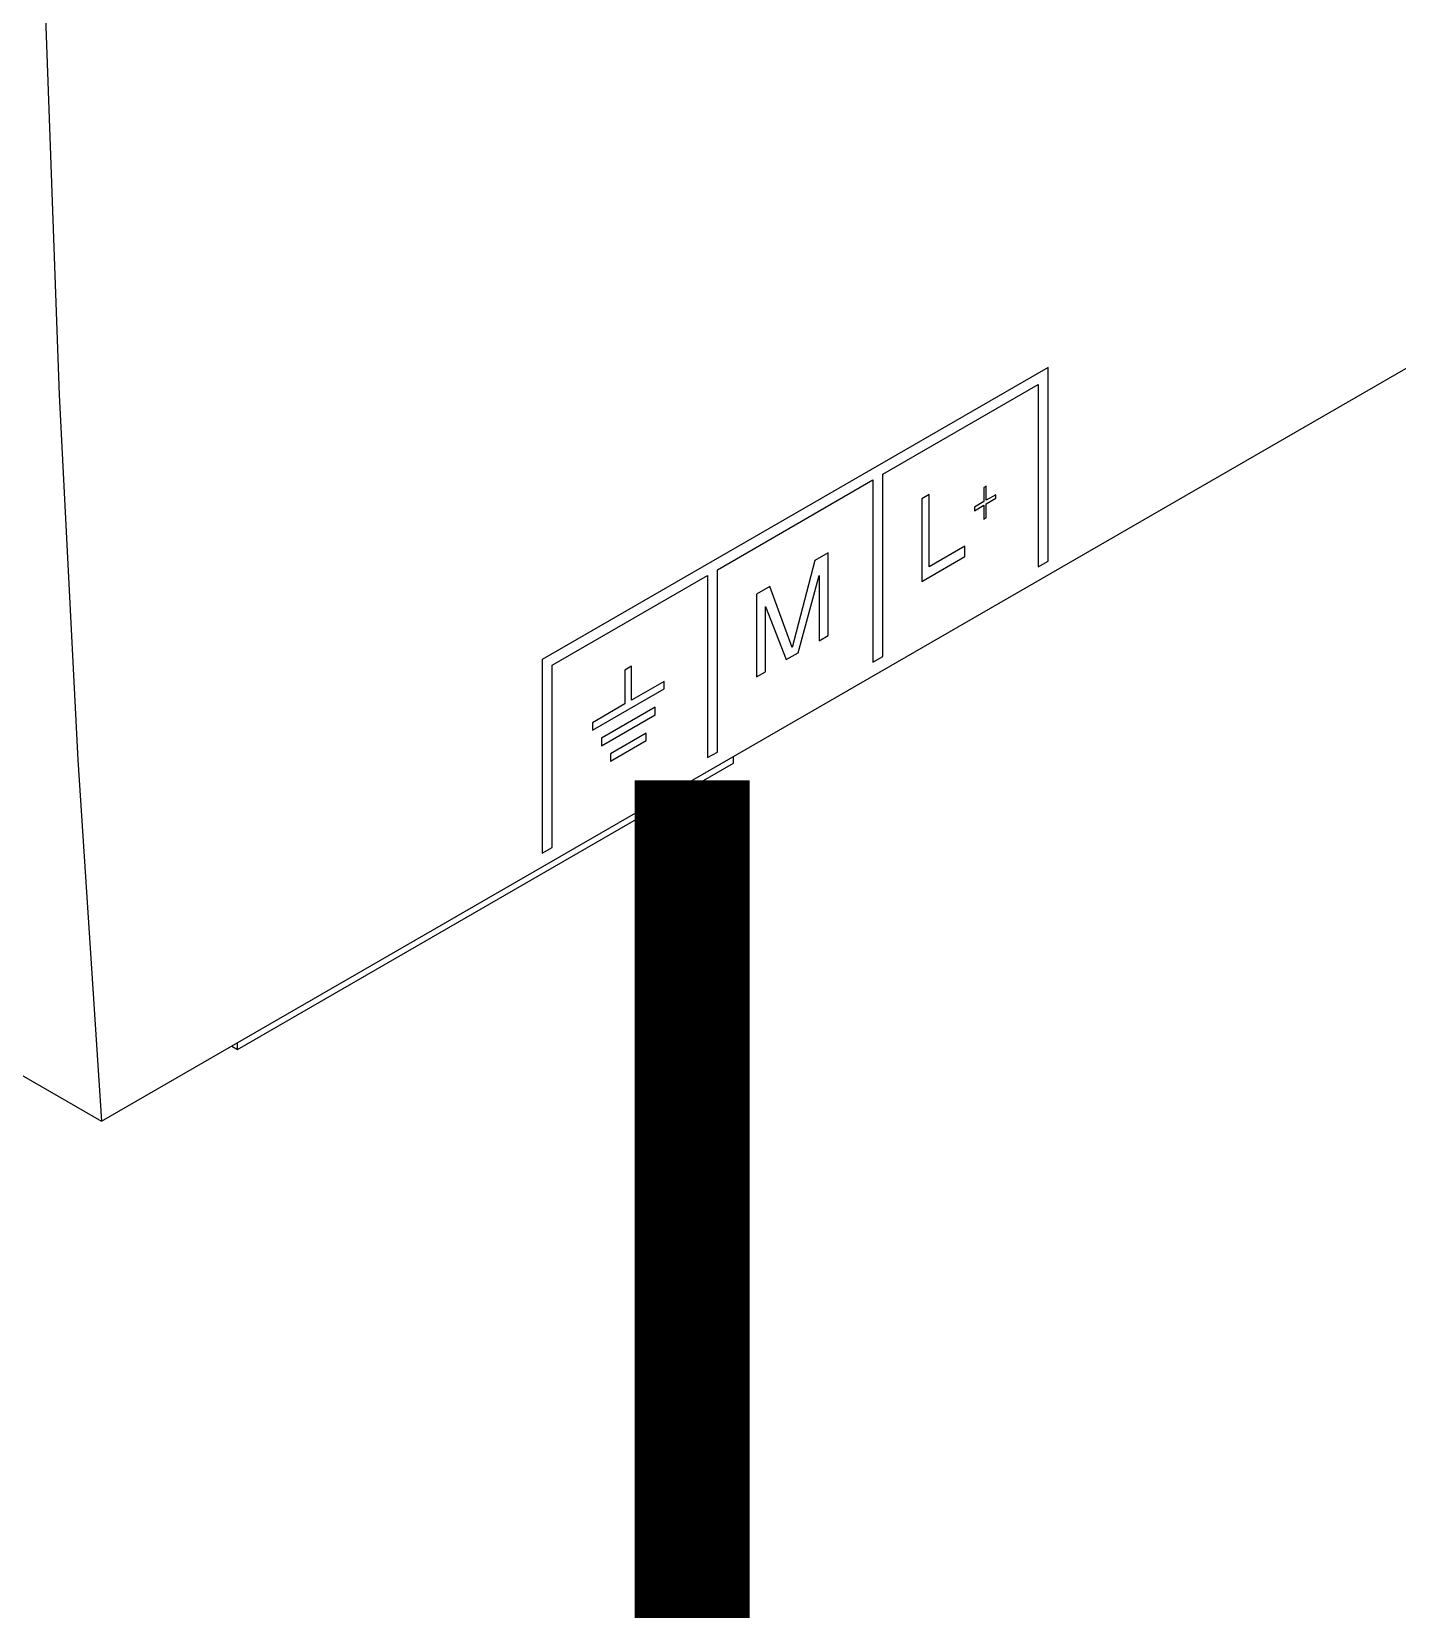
# Model space of a CAD drawing. Header units: inches. Extents: x 67248 to 85686, y -40174 to -31152.
# Drawn here: x 77641.41 to 77677.02, y -38574.4 to -38533.26 of the extents above; entities that cross this region are included whole.
import ezdxf

# ---------------------------------------------------------------- set-up
doc = ezdxf.new("R2010")
doc.units = ezdxf.units.IN
doc.header["$MEASUREMENT"] = 0
doc.layers.add('SI-TOPOLOGY-Ethernet', color=7, linetype='Continuous', lineweight=13, true_color=0x3cf000)

# ---------------------------------------------------------------- blocks, each defined once
blk = doc.blocks.new('SCALANCEXB008')
for p, q in [((-60.104, -34.697), (-24.749, -14.287)), ((-91.924, -16.328), (-60.104, -34.697)), ((-39.54, -18.322), (-50.529, -24.666)), ((-39.54, -22.528), (-39.54, -18.322)), ((-43.133, -20.641), (-39.753, -18.69)), ((-39.753, -18.69), (-39.753, -22.65)), ((-46.725, -22.715), (-43.345, -20.764)), ((-43.345, -20.764), (-43.345, -24.724)), ((-43.133, -24.601), (-43.133, -20.641)), ((-40.884, -20.899), (-40.936, -20.929)), ((-40.884, -21.205), (-40.884, -20.899)), ((-42.128, -21.082), (-42.284, -21.172)), ((-42.284, -21.172), (-42.284, -22.968)), ((-42.128, -22.649), (-42.128, -21.082)), ((-40.936, -21.234), (-41.143, -21.354)), ((-40.936, -20.929), (-40.936, -21.234)), ((-40.677, -21.085), (-40.884, -21.205)), ((-40.884, -21.281), (-40.677, -21.161)), ((-40.677, -21.161), (-40.677, -21.085)), ((-41.143, -21.431), (-40.936, -21.311)), ((-41.143, -21.354), (-41.143, -21.431)), ((-40.936, -21.311), (-40.936, -21.617)), ((-40.936, -21.617), (-40.884, -21.587)), ((-40.884, -21.587), (-40.884, -21.281)), ((-41.351, -22.2), (-42.128, -22.649)), ((-41.351, -22.429), (-41.351, -22.2)), ((-44.612, -22.516), (-45.098, -24.402)), ((-44.32, -22.348), (-44.612, -22.516)), ((-44.32, -24.144), (-44.32, -22.348)), ((-42.284, -22.968), (-41.351, -22.429)), ((-39.753, -22.65), (-39.54, -22.528)), ((-50.317, -24.788), (-46.937, -22.837)), ((-46.937, -22.837), (-46.937, -26.797)), ((-46.725, -26.675), (-46.725, -22.715)), ((-44.969, -24.518), (-44.515, -22.842)), ((-44.515, -22.842), (-44.515, -24.256)), ((-45.584, -23.077), (-45.876, -23.246)), ((-45.876, -23.246), (-45.876, -25.042)), ((-45.098, -24.402), (-45.584, -23.077)), ((-45.682, -24.93), (-45.682, -23.516)), ((-45.682, -23.516), (-45.228, -24.668)), ((-44.515, -24.256), (-44.32, -24.144)), ((-50.529, -24.666), (-50.529, -28.871)), ((-45.228, -24.668), (-44.969, -24.518)), ((-43.345, -24.724), (-43.133, -24.601)), ((-50.317, -28.749), (-50.317, -24.788)), ((-48.591, -24.813), (-48.733, -24.895)), ((-48.733, -24.895), (-48.733, -25.63)), ((-48.591, -25.548), (-48.591, -24.813)), ((-45.876, -25.042), (-45.682, -24.93)), ((-49.44, -26.201), (-47.884, -25.303)), ((-47.884, -25.14), (-48.591, -25.548)), ((-47.884, -25.303), (-47.884, -25.14)), ((-48.733, -25.63), (-49.44, -26.038)), ((-48.079, -25.701), (-49.245, -26.375)), ((-48.079, -25.864), (-48.079, -25.701)), ((-49.44, -26.038), (-49.44, -26.201)), ((-49.245, -26.538), (-48.079, -25.864)), ((-49.245, -26.375), (-49.245, -26.538)), ((-48.273, -26.262), (-49.051, -26.712)), ((-48.273, -26.426), (-48.273, -26.262)), ((-49.051, -26.875), (-48.273, -26.426)), ((-49.051, -26.712), (-49.051, -26.875)), ((-46.937, -26.797), (-46.725, -26.675)), ((-57.149, -33.138), (-46.373, -26.917)), ((-46.373, -26.917), (-46.373, -26.77)), ((-46.373, -26.917), (-46.373, -26.77)), ((-50.529, -28.871), (-50.317, -28.749)), ((-57.276, -33.065), (-57.149, -33.138)), ((-57.149, -33.138), (-57.149, -32.991))]:
    blk.add_line(p, q)
at = {"flags": 128}
blk.add_lwpolyline([(-60.104, 46.957), (-60.622, 38.505), (-61.025, 30.111), (-61.313, 21.778), (-61.486, 13.506), (-61.544, 5.299), (-61.486, -2.842), (-61.313, -10.914), (-61.025, -18.916), (-60.622, -26.844), (-60.104, -34.697)], dxfattribs=at)

msp = doc.modelspace()

# ---------------------------------------------------------------- linework, layer by layer
at = {"layer": 'SI-TOPOLOGY-Ethernet', "const_width": 3}
msp.add_lwpolyline([(77802.442, -38798.113), (77802.442, -38862.667), (77658.634, -38862.667), (77658.634, -38552.785)], dxfattribs=at)

# ---------------------------------------------------------------- block references
at = {"xscale": 1.2, "yscale": 1.2, "zscale": 1.2}
msp.add_blockref('SCALANCEXB008', (77715.36, -38520.038), dxfattribs=at)

doc.saveas('drawing.dxf')
